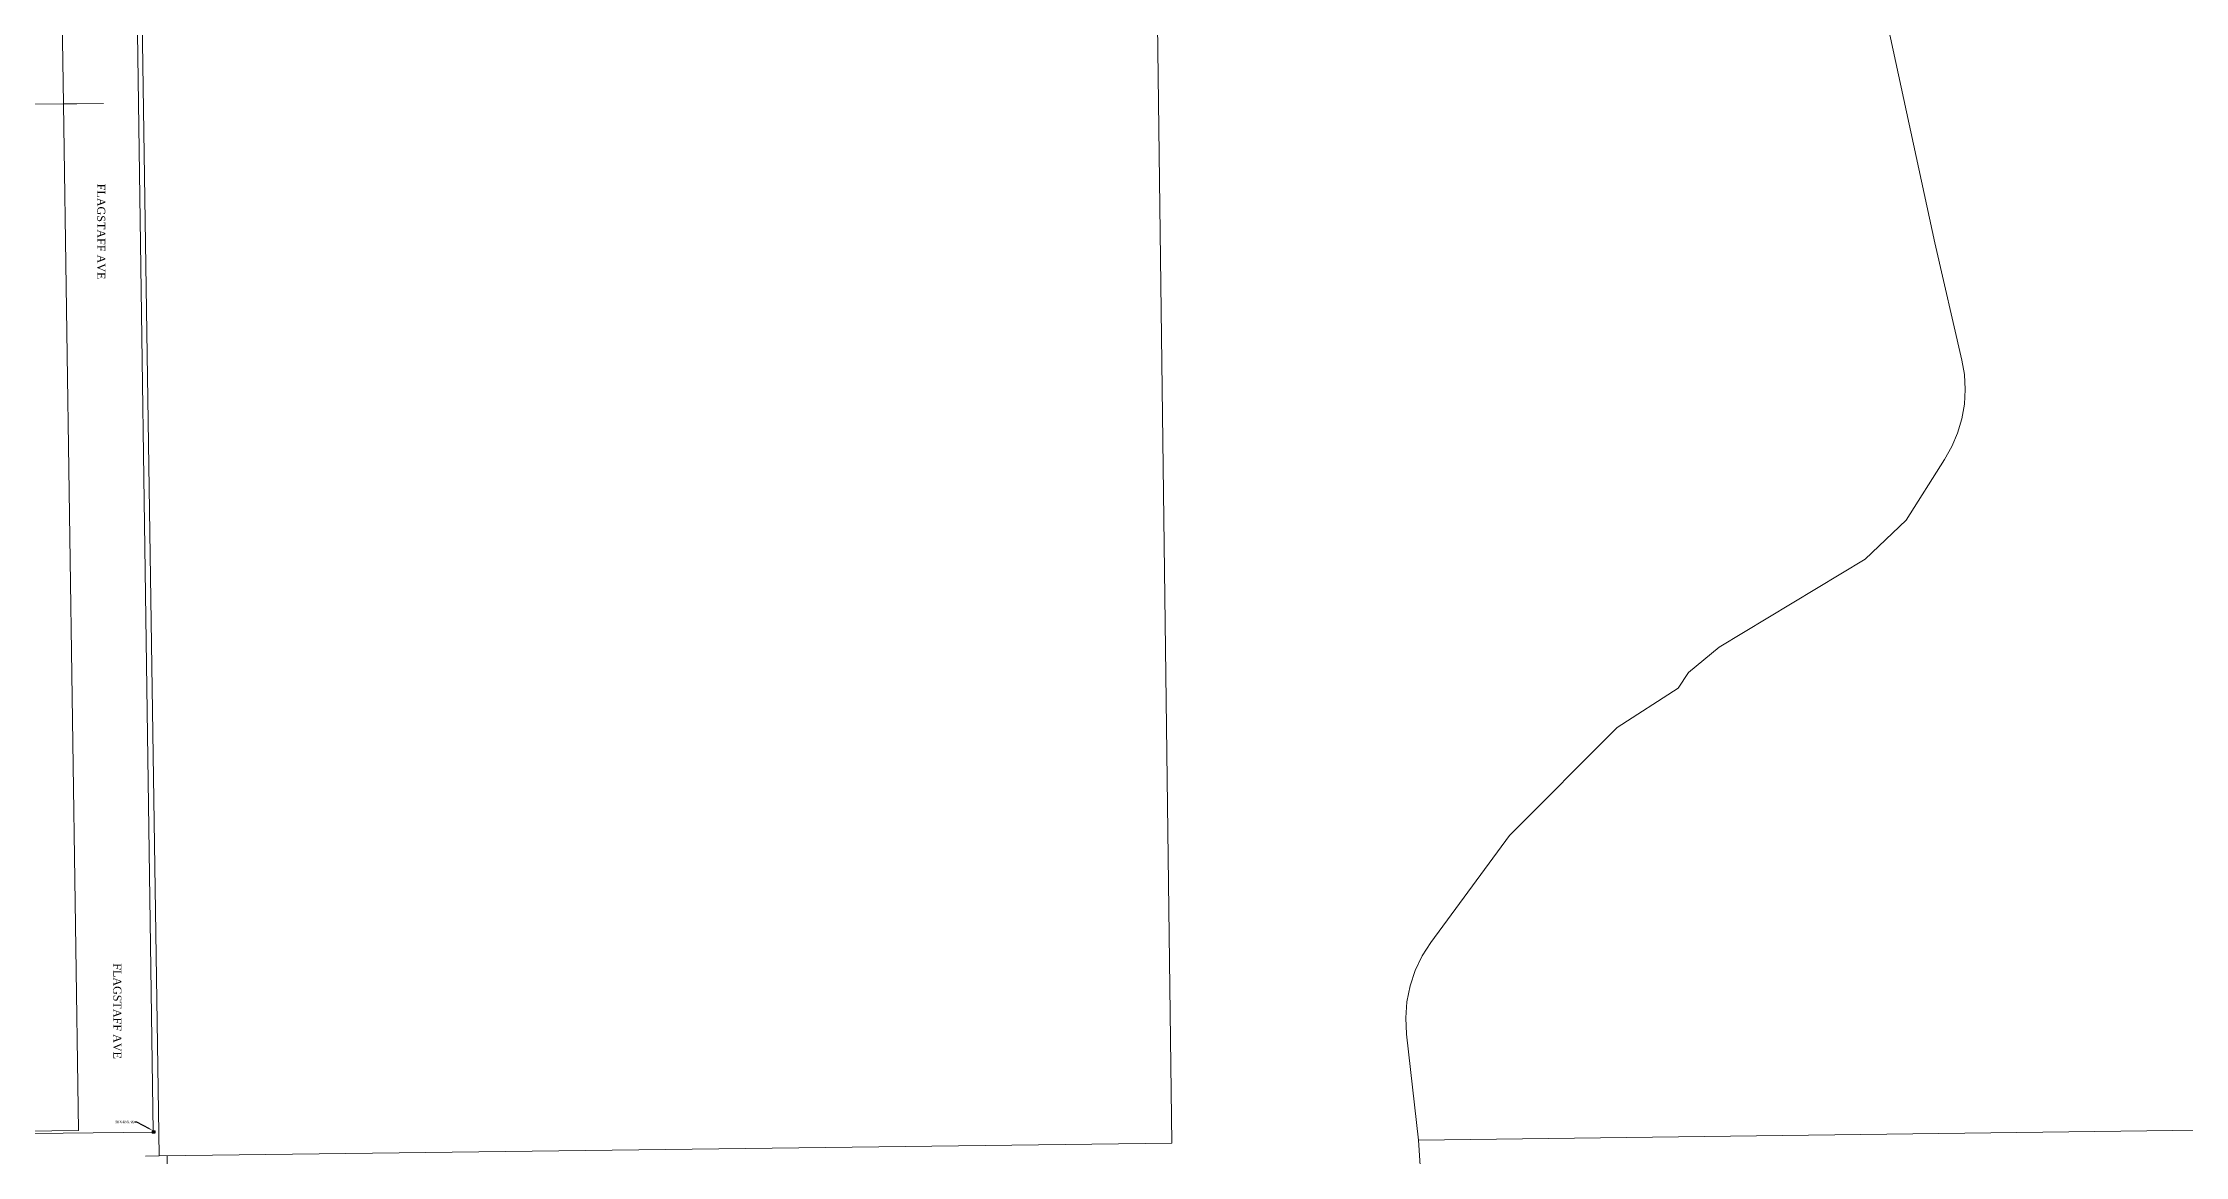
# Model space of a CAD drawing. Header units: feet. Extents: x 865220 to 2841409, y -2240498 to 948907.
# Drawn here: x 2833454 to 2836131, y 939376 to 940767 of the extents above; entities that cross this region are included whole.
import ezdxf
from ezdxf import colors
from ezdxf.entities.mleader import LeaderData, LeaderLine
from ezdxf.enums import TextEntityAlignment as Align
from ezdxf.lldxf.tags import DXFTag
from ezdxf.math import Vec2, Vec3

# ---------------------------------------------------------------- set-up
doc = ezdxf.new("R2010")
doc.units = ezdxf.units.FT
doc.header["$LTSCALE"] = 0.015
doc.header["$MEASUREMENT"] = 0
for name, color, linetype in [('288A', 112, '288A'), ('Dakota County Parcels', 7, 'Continuous'), ('DETAIL', 7, 'Continuous'), ('STREET NAME', 7, 'Continuous'), ('TAIL', 1, 'MST'), ('TELEPHONE STRUCT-PROP', 6, 'Continuous')]:
    doc.layers.add(name, color=color, linetype=linetype)
doc.layers.add('RUNNING LINE (UNDERGROUND)', color=10, linetype='Continuous', lineweight=40)
doc.styles.add('Line', font='txt.shx', dxfattribs={"height": 3})
doc.styles.get("Standard").update_dxf_attribs({"font": 'times.ttf'})
doc.styles.add('Utilities', font='arial.ttf', dxfattribs={"height": 2.5})
tags = doc.linetypes.add('288A', pattern='A,80,-5,["288A",Line,S=1.5,R=0,X=0,Y=-1.5],-24', length=109).pattern_tags.tags
tags[6] = DXFTag(74, 10)
tags = doc.linetypes.add('MST', pattern='A,5,-5,5,-5,["TAIL",Line,S=1.5,R=0,X=0,Y=-1.5],-20', length=40).pattern_tags.tags
tags[10] = DXFTag(74, 10)

# ---------------------------------------------------------------- blocks, each defined once
blk = doc.blocks.new('NEW HH')
at = {"ltscale": 40, "true_color": 0xffffff}
h = blk.add_hatch(color=7, dxfattribs=at)
h.dxf.hatch_style = 1
h.paths.add_polyline_path([(-0.061, -0.031, 0.414214), (-0.046, -0.046), (0.046, -0.046, 0.414214), (0.061, -0.031), (0.061, 0.031, 0.414214), (0.046, 0.046), (-0.046, 0.046, 0.414214), (-0.061, 0.031)])
at = {"layer": 'RUNNING LINE (UNDERGROUND)', "color": 6, "lineweight": 0, "const_width": 0.005, "flags": 128}
blk.add_lwpolyline([(-0.061, 0.031), (-0.061, -0.031, 0.414214), (-0.046, -0.046), (0.046, -0.046, 0.414214), (0.061, -0.031), (0.061, 0.031, 0.414214), (0.046, 0.046), (-0.046, 0.046, 0.414214)], format="xyb", close=True, dxfattribs=at)
at = {"layer": 'TELEPHONE STRUCT-PROP', "color": 18, "true_color": 0x000000, "style": 'Utilities'}
blk.add_text('HH', height=0.05, dxfattribs=at).set_placement((0, 0), align=Align.MIDDLE_CENTER)

msp = doc.modelspace()

# ---------------------------------------------------------------- linework, layer by layer
at = {"layer": '288A', "lineweight": 5, "ltscale": 50, "flags": 128}
msp.add_lwpolyline([(2833591.8, 939406.3), (2833566.4, 941188.9), (2833529.4, 943526.7), (2833507.7, 944632.6), (2833512.4, 944967.3, -0.401435), (2833569.6, 945031.3), (2833753.2, 945035.9), (2833880.3, 945036.4), (2834074.7, 945030.7), (2834255.4, 945018.9), (2834247.2, 944902.9), (2834246.6, 944844), (2834452, 944845.4), (2834624.6, 944847.7), (2834825, 944848.8, 0.011615), (2834943.4, 944852.1, 0.030516), (2835035.9, 944860.4, 0.024555), (2835124.5, 944876.3), (2835210.8, 944896.9), (2835375.1, 944938.5), (2835476.4, 944957.7), (2835607.4, 944974.9, -0.1029), (2835676.9, 944971.7), (2835719.4, 944960.5), (2835902.9, 944908.2, 0.07075), (2836018, 944887.7, 0.026794), (2836192.7, 944891.2, -0.055921), (2836456.1, 944876), (2836511.5, 944866.7), (2836539.6, 944864.6), (2836620.8, 944865.7), (2836782.3, 944870.1), (2836835.1, 944871.4), (2836993.4, 944873.5), (2837152, 944876.9), (2837293.5, 944877.9), (2837451.8, 944882.6), (2837449.6, 945077.5), (2837447.7, 945146.8, 0.031584), (2837441, 945233.9), (2837425.8, 945302.5), (2837393, 945440.5), (2837349.3, 945428.4), (2837335.9, 945420.6)], format="xyb", dxfattribs=at)
at = {"layer": 'Dakota County Parcels', "lineweight": 5}
for p, q in [((2834864.8, 939392.3), (2834830.3, 942029.8)), ((2833479.4, 940690.9), (2833459.9, 942006.6)), ((2833599, 939376.4), (2833574.5, 941022.2)), ((2835756, 940804.3), (2835818, 940517.2)), ((2830902.3, 940662.8), (2833479.4, 940690.9)), ((2833479.4, 940690.9), (2833496.4, 940691.1)), ((2833498.5, 939408.2), (2833479.4, 940690.9)), ((2833496.4, 940691.1), (2833529.4, 940691.5)), ((2835818, 940517.2), (2835851.8, 940370.9)), ((2835830.4, 940246.5), (2835782.2, 940171)), ((2835782.2, 940171), (2835731.1, 940122.1)), ((2835731.1, 940122.1), (2835548.8, 940012.3)), ((2835548.8, 940012.3), (2835510.3, 939980.3)), ((2835510.3, 939980.3), (2835497.2, 939961)), ((2835497.2, 939961), (2835421, 939911.9)), ((2835421, 939911.9), (2835286.5, 939776.9)), ((2835286.5, 939776.9), (2835188.4, 939643.3)), ((2835157.9, 939528.7), (2835172.8, 939396.2)), ((2833215.6, 939405.2), (2833498.5, 939408.2)), ((2836180.6, 939408.9), (2835172.7, 939396.2)), ((2833599, 939376.4), (2834864.8, 939392.3)), ((2835172.7, 939396.2), (2835197.7, 939040.6)), ((2833582, 939376.2), (2833599, 939376.4)), ((2833615.6, 938991.6), (2833609, 939376.5))]:
    msp.add_line(p, q, dxfattribs=at)
for points in [[(2835851.8, 940370.9), (2835855, 940352.7), (2835856, 940334.2), (2835855, 940315.7), (2835851.8, 940297.5), (2835846.6, 940279.7), (2835839.5, 940262.7), (2835830.4, 940246.5)], [(2835188.4, 939643.3), (2835177.5, 939626.3), (2835168.8, 939608), (2835162.4, 939588.9), (2835158.4, 939569), (2835156.9, 939548.9), (2835157.9, 939528.7)]]:
    msp.add_lwpolyline(points, dxfattribs=at)
at = {"layer": 'TAIL', "lineweight": 5, "ltscale": 50, "flags": 128}
msp.add_lwpolyline([(2833067.3, 939400.5), (2833591.8, 939406.3)], dxfattribs=at)

# ---------------------------------------------------------------- block references
at = {"lineweight": 5, "xscale": 40, "yscale": 40, "zscale": 40}
msp.add_blockref('NEW HH', (2833592.1, 939406.4), dxfattribs=at)

# ---------------------------------------------------------------- texts
at = {"layer": 'STREET NAME', "lineweight": 5, "ltscale": 40, "char_height": 10, "attachment_point": 1, "rotation": 270}
for insert in [(2833531.7, 940591.2), (2833551.9, 939617.2)]:
    msp.add_mtext('FLAGSTAFF AVE', dxfattribs=dict(at, insert=insert))

# ---------------------------------------------------------------- next in the draw order: leaders
at = {"layer": 'DETAIL', "lineweight": 5, "ltscale": 5}
ml = msp.add_multileader_mtext('Standard', dxfattribs=at)
ml.set_content('30X48X36', color=256)
ml.set_leader_properties()
ml.build(insert=Vec2(0, 0))
ml.multileader.update_dxf_attribs({"has_text_frame": 1, "text_left_attachment_type": 2, "text_right_attachment_type": 2, "dogleg_length": 3})
ctx = ml.context
ctx.base_point, ctx.char_height, ctx.landing_gap_size, ctx.plane_origin = Vec3(2833542.8, 939418.8), 3.5, 1.5, Vec3(2833614.9, 939441.4)
ctx.left_attachment, ctx.right_attachment, ctx.text_align_type = 2, 2, 1
notes = []
notes.append((ctx, [(0, (1, 1, 0), (2833571.4, 939418.8), (-1, 0), 3, [(0, [(2833590.7, 939408.4)], 0, [])])]))
ctx.mtext.insert, ctx.mtext.alignment, ctx.mtext.flow_direction = Vec3(2833555.6, 939420.6), 2, 5
ctx.mtext.has_bg_fill, ctx.mtext.bg_color, ctx.mtext.bg_scale_factor, ctx.mtext.bg_transparency, ctx.mtext.use_window_bg_color = 1, -1027028792, 1.5, 0, 1
for ctx, leaders in notes:
    for number, flags, end, landing, length, lines in leaders:
        leader = LeaderData()
        leader.index, (leader.has_last_leader_line, leader.has_dogleg_vector, leader.attachment_direction) = number, flags
        leader.last_leader_point, leader.dogleg_vector, leader.dogleg_length = Vec3(end), Vec3(landing), length
        for number, points, colour, breaks in lines:
            line = LeaderLine()
            line.index, line.vertices, line.color, line.breaks = number, Vec3.list(points), colors.encode_raw_color(colour), breaks
            leader.lines.append(line)
        ctx.leaders.append(leader)

doc.saveas('drawing.dxf')
